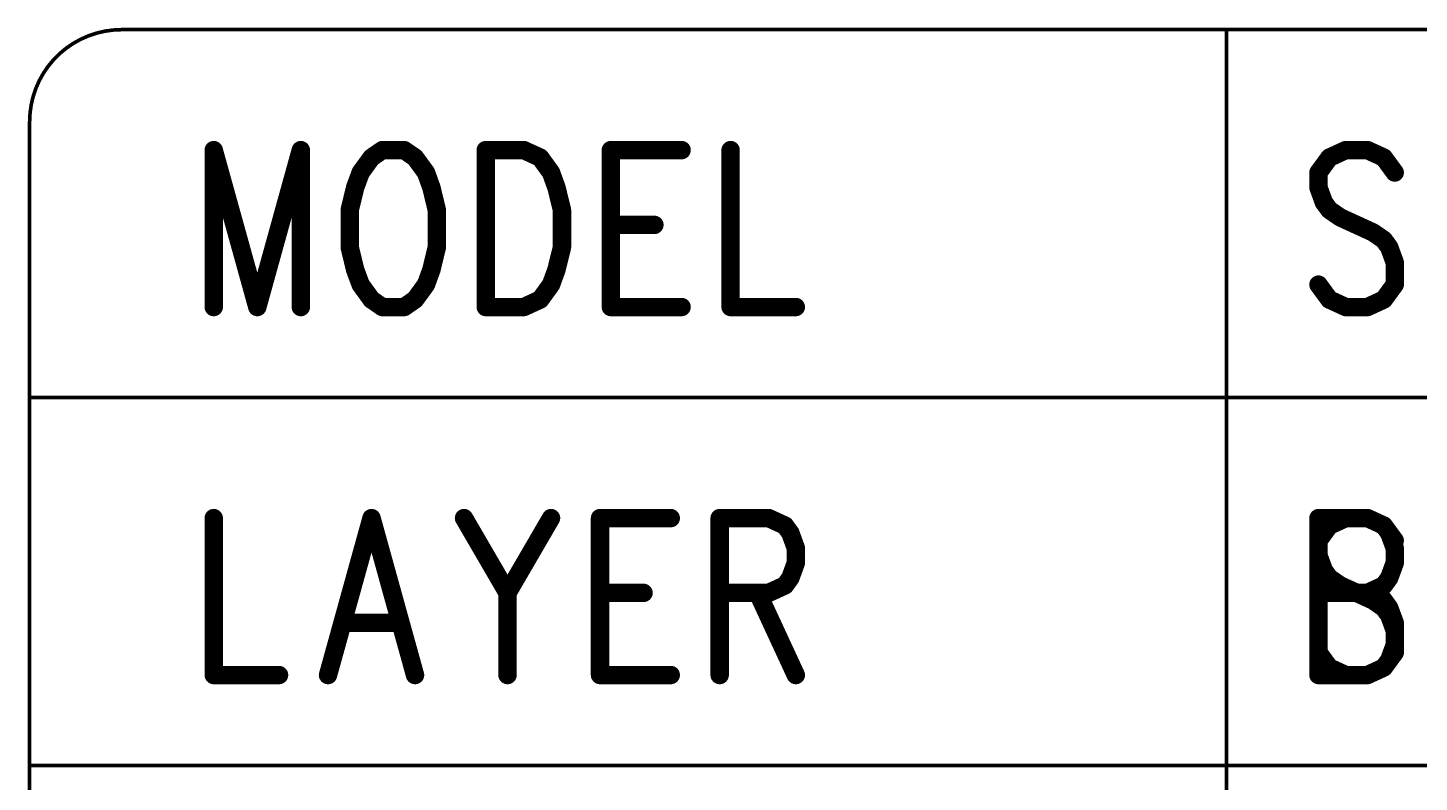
# Model space of a CAD drawing. Extents: x 100 to 128.6, y 94 to 134.1.
# Drawn here: x 99.995 to 103.773, y 95.955 to 98.005 of the extents above; entities that cross this region are included whole.
import ezdxf

# ---------------------------------------------------------------- set-up
doc = ezdxf.new("R2010")
doc.units = 0
doc.layers.get('0').update_dxf_attribs({"linetype": 'CONTINUOUS'})
doc.layers.add('MASK-BOTTOM_PHO', color=5, linetype='CONTINUOUS')
doc.layers.add('SILK-BOTTOM_PHO', color=14, linetype='CONTINUOUS')

# ---------------------------------------------------------------- blocks, each defined once
blk = doc.blocks.new('ROUND_117')
at = {"const_width": 0.02502}
blk.add_lwpolyline([(-0.01251, 0, 1), (0.01251, 0, 1)], format="xyb", close=True, dxfattribs=at)
blk = doc.blocks.new('ROUND_233')
at = {"const_width": 0.004952}
blk.add_lwpolyline([(-0.002476, 0, 1), (0.002476, 0, 1)], format="xyb", close=True, dxfattribs=at)

msp = doc.modelspace()

# ---------------------------------------------------------------- linework, layer by layer
at = {"layer": 'MASK-BOTTOM_PHO', "const_width": 0.009906}
msp.add_lwpolyline([(100.24999, 98.000058, 0.4142136), (100.000054, 97.750122)], format="xyb", dxfattribs=at)
at = {"layer": 'MASK-BOTTOM_PHO'}
for points, const_width in [([(121.249948, 98.000058), (100.24999, 98.000058)], 0.009906), ([(103.249984, 98.000058), (103.249984, 94.000066)], 0.009906), ([(100.000054, 97.750122), (100.000054, 94.250002)], 0.009906), ([(100.499926, 97.672652), (100.499926, 97.246186)], 0.050038), ([(100.499926, 97.672652), (100.61829, 97.246186)], 0.050038), ([(100.7364, 97.672652), (100.61829, 97.246186)], 0.050038), ([(100.7364, 97.672652), (100.7364, 97.246186)], 0.050038), ([(100.928424, 97.652332), (100.89896, 97.611692)], 0.050038), ([(100.957888, 97.672652), (100.928424, 97.652332)], 0.050038), ([(101.01707, 97.672652), (100.957888, 97.672652)], 0.050038), ([(101.046534, 97.652332), (101.01707, 97.672652)], 0.050038), ([(101.076252, 97.611692), (101.046534, 97.652332)], 0.050038), ([(101.238558, 97.672652), (101.238558, 97.246186)], 0.050038), ([(101.238558, 97.672652), (101.341936, 97.672652)], 0.050038), ([(101.341936, 97.672652), (101.386386, 97.652332)], 0.050038), ([(101.386386, 97.652332), (101.41585, 97.611692)], 0.050038), ([(101.57841, 97.672652), (101.57841, 97.246186)], 0.050038), ([(101.57841, 97.672652), (101.770434, 97.672652)], 0.050038), ([(101.90353, 97.672652), (101.90353, 97.246186)], 0.050038), ([(103.529638, 97.652332), (103.49992, 97.611692)], 0.050038), ([(103.573834, 97.672652), (103.529638, 97.652332)], 0.050038), ([(103.633016, 97.672652), (103.573834, 97.672652)], 0.050038), ([(103.677212, 97.652332), (103.633016, 97.672652)], 0.050038), ([(103.70693, 97.611692), (103.677212, 97.652332)], 0.050038), ([(100.89896, 97.611692), (100.883974, 97.571052)], 0.050038), ([(101.090984, 97.571052), (101.076252, 97.611692)], 0.050038), ([(101.41585, 97.611692), (101.430582, 97.571052)], 0.050038), ([(103.49992, 97.611692), (103.49992, 97.571052)], 0.050038), ([(100.883974, 97.571052), (100.869242, 97.510092)], 0.050038), ([(101.105716, 97.510092), (101.090984, 97.571052)], 0.050038), ([(101.430582, 97.571052), (101.445568, 97.510092)], 0.050038), ([(103.49992, 97.571052), (103.514652, 97.530412)], 0.050038), ([(103.514652, 97.530412), (103.529638, 97.510092)], 0.050038), ([(100.869242, 97.510092), (100.869242, 97.408492)], 0.050038), ([(101.105716, 97.408492), (101.105716, 97.510092)], 0.050038), ([(101.445568, 97.510092), (101.445568, 97.408492)], 0.050038), ([(103.529638, 97.510092), (103.559102, 97.489772)], 0.050038), ([(101.57841, 97.469452), (101.69652, 97.469452)], 0.050038), ([(103.559102, 97.489772), (103.647748, 97.449132)], 0.050038), ([(103.647748, 97.449132), (103.677212, 97.428812)], 0.050038), ([(103.677212, 97.428812), (103.691944, 97.408492)], 0.050038), ([(100.869242, 97.408492), (100.883974, 97.347532)], 0.050038), ([(101.090984, 97.347532), (101.105716, 97.408492)], 0.050038), ([(101.445568, 97.408492), (101.430582, 97.347532)], 0.050038), ([(103.691944, 97.408492), (103.70693, 97.367852)], 0.050038), ([(100.883974, 97.347532), (100.89896, 97.307146)], 0.050038), ([(101.076252, 97.307146), (101.090984, 97.347532)], 0.050038), ([(101.430582, 97.347532), (101.41585, 97.307146)], 0.050038), ([(103.70693, 97.367852), (103.70693, 97.307146)], 0.050038), ([(100.89896, 97.307146), (100.928424, 97.266506)], 0.050038), ([(101.046534, 97.266506), (101.076252, 97.307146)], 0.050038), ([(101.41585, 97.307146), (101.386386, 97.266506)], 0.050038), ([(103.529638, 97.266506), (103.49992, 97.307146)], 0.050038), ([(103.70693, 97.307146), (103.677212, 97.266506)], 0.050038), ([(100.928424, 97.266506), (100.957888, 97.246186)], 0.050038), ([(101.01707, 97.246186), (101.046534, 97.266506)], 0.050038), ([(101.386386, 97.266506), (101.341936, 97.246186)], 0.050038), ([(103.573834, 97.246186), (103.529638, 97.266506)], 0.050038), ([(103.677212, 97.266506), (103.633016, 97.246186)], 0.050038), ([(100.957888, 97.246186), (101.01707, 97.246186)], 0.050038), ([(101.341936, 97.246186), (101.238558, 97.246186)], 0.050038), ([(101.57841, 97.246186), (101.770434, 97.246186)], 0.050038), ([(101.90353, 97.246186), (102.080568, 97.246186)], 0.050038), ([(103.633016, 97.246186), (103.573834, 97.246186)], 0.050038), ([(115.750086, 97.00006), (100.000054, 97.00006)], 0.009906), ([(100.499926, 96.672654), (100.499926, 96.246188)], 0.050038), ([(100.928424, 96.672654), (100.810314, 96.246188)], 0.050038), ([(100.928424, 96.672654), (101.046534, 96.246188)], 0.050038), ([(101.17963, 96.672654), (101.29774, 96.469454)], 0.050038), ([(101.41585, 96.672654), (101.29774, 96.469454)], 0.050038), ([(101.548946, 96.672654), (101.548946, 96.246188)], 0.050038), ([(101.548946, 96.672654), (101.74097, 96.672654)], 0.050038), ([(101.873812, 96.672654), (101.873812, 96.246188)], 0.050038), ([(101.873812, 96.672654), (102.006908, 96.672654)], 0.050038), ([(102.006908, 96.672654), (102.051104, 96.652334)], 0.050038), ([(103.573834, 96.672654), (103.529638, 96.652334)], 0.050038), ([(103.633016, 96.672654), (103.573834, 96.672654)], 0.050038), ([(103.677212, 96.652334), (103.633016, 96.672654)], 0.050038), ([(102.051104, 96.652334), (102.065836, 96.632014)], 0.050038), ([(102.065836, 96.632014), (102.080568, 96.591374)], 0.050038), ([(103.529638, 96.652334), (103.49992, 96.611694)], 0.050038), ([(103.70693, 96.611694), (103.677212, 96.652334)], 0.050038), ([(102.080568, 96.591374), (102.080568, 96.550734)], 0.050038), ([(103.49992, 96.611694), (103.49992, 96.571054)], 0.050038), ([(102.080568, 96.550734), (102.065836, 96.510094)], 0.050038), ([(103.49992, 96.571054), (103.514652, 96.530414)], 0.050038), ([(102.065836, 96.510094), (102.051104, 96.489774)], 0.050038), ([(103.514652, 96.530414), (103.529638, 96.510094)], 0.050038), ([(103.529638, 96.510094), (103.559102, 96.489774)], 0.050038), ([(102.051104, 96.489774), (102.006908, 96.469454)], 0.050038), ([(103.559102, 96.489774), (103.647748, 96.449134)], 0.050038), ([(101.29774, 96.469454), (101.29774, 96.246188)], 0.050038), ([(101.548946, 96.469454), (101.667056, 96.469454)], 0.050038), ([(102.006908, 96.469454), (101.873812, 96.469454)], 0.050038), ([(101.97719, 96.469454), (102.080568, 96.246188)], 0.050038), ([(103.647748, 96.449134), (103.677212, 96.428814)], 0.050038), ([(103.677212, 96.428814), (103.691944, 96.408494)], 0.050038), ([(103.691944, 96.408494), (103.70693, 96.367854)], 0.050038), ([(100.85451, 96.388174), (101.002338, 96.388174)], 0.050038), ([(103.70693, 96.367854), (103.70693, 96.307148)], 0.050038), ([(103.529638, 96.266508), (103.49992, 96.307148)], 0.050038), ([(103.70693, 96.307148), (103.677212, 96.266508)], 0.050038), ([(100.499926, 96.246188), (100.677218, 96.246188)], 0.050038), ([(101.548946, 96.246188), (101.74097, 96.246188)], 0.050038), ([(103.573834, 96.246188), (103.529638, 96.266508)], 0.050038), ([(103.633016, 96.246188), (103.573834, 96.246188)], 0.050038), ([(103.677212, 96.266508), (103.633016, 96.246188)], 0.050038), ([(115.750086, 96.000062), (100.000054, 96.000062)], 0.009906)]:
    msp.add_lwpolyline(points, dxfattribs=dict(at, const_width=const_width))
at = {"layer": 'SILK-BOTTOM_PHO', "const_width": 0.009906}
msp.add_lwpolyline([(100.24999, 98.000058, 0.4142136), (100.000054, 97.750122)], format="xyb", dxfattribs=at)
at = {"layer": 'SILK-BOTTOM_PHO'}
for points, const_width in [([(121.249948, 98.000058), (100.24999, 98.000058)], 0.009906), ([(103.249984, 98.000058), (103.249984, 94.000066)], 0.009906), ([(100.000054, 97.750122), (100.000054, 94.250002)], 0.009906), ([(100.499926, 97.672652), (100.499926, 97.246186)], 0.050038), ([(100.499926, 97.672652), (100.61829, 97.246186)], 0.050038), ([(100.7364, 97.672652), (100.61829, 97.246186)], 0.050038), ([(100.7364, 97.672652), (100.7364, 97.246186)], 0.050038), ([(100.928424, 97.652332), (100.89896, 97.611692)], 0.050038), ([(100.957888, 97.672652), (100.928424, 97.652332)], 0.050038), ([(101.01707, 97.672652), (100.957888, 97.672652)], 0.050038), ([(101.046534, 97.652332), (101.01707, 97.672652)], 0.050038), ([(101.076252, 97.611692), (101.046534, 97.652332)], 0.050038), ([(101.238558, 97.672652), (101.238558, 97.246186)], 0.050038), ([(101.238558, 97.672652), (101.341936, 97.672652)], 0.050038), ([(101.341936, 97.672652), (101.386386, 97.652332)], 0.050038), ([(101.386386, 97.652332), (101.41585, 97.611692)], 0.050038), ([(101.57841, 97.672652), (101.57841, 97.246186)], 0.050038), ([(101.57841, 97.672652), (101.770434, 97.672652)], 0.050038), ([(101.90353, 97.672652), (101.90353, 97.246186)], 0.050038), ([(103.529638, 97.652332), (103.49992, 97.611692)], 0.050038), ([(103.573834, 97.672652), (103.529638, 97.652332)], 0.050038), ([(103.633016, 97.672652), (103.573834, 97.672652)], 0.050038), ([(103.677212, 97.652332), (103.633016, 97.672652)], 0.050038), ([(103.70693, 97.611692), (103.677212, 97.652332)], 0.050038), ([(100.89896, 97.611692), (100.883974, 97.571052)], 0.050038), ([(101.090984, 97.571052), (101.076252, 97.611692)], 0.050038), ([(101.41585, 97.611692), (101.430582, 97.571052)], 0.050038), ([(103.49992, 97.611692), (103.49992, 97.571052)], 0.050038), ([(100.883974, 97.571052), (100.869242, 97.510092)], 0.050038), ([(101.105716, 97.510092), (101.090984, 97.571052)], 0.050038), ([(101.430582, 97.571052), (101.445568, 97.510092)], 0.050038), ([(103.49992, 97.571052), (103.514652, 97.530412)], 0.050038), ([(103.514652, 97.530412), (103.529638, 97.510092)], 0.050038), ([(100.869242, 97.510092), (100.869242, 97.408492)], 0.050038), ([(101.105716, 97.408492), (101.105716, 97.510092)], 0.050038), ([(101.445568, 97.510092), (101.445568, 97.408492)], 0.050038), ([(103.529638, 97.510092), (103.559102, 97.489772)], 0.050038), ([(101.57841, 97.469452), (101.69652, 97.469452)], 0.050038), ([(103.559102, 97.489772), (103.647748, 97.449132)], 0.050038), ([(103.647748, 97.449132), (103.677212, 97.428812)], 0.050038), ([(103.677212, 97.428812), (103.691944, 97.408492)], 0.050038), ([(100.869242, 97.408492), (100.883974, 97.347532)], 0.050038), ([(101.090984, 97.347532), (101.105716, 97.408492)], 0.050038), ([(101.445568, 97.408492), (101.430582, 97.347532)], 0.050038), ([(103.691944, 97.408492), (103.70693, 97.367852)], 0.050038), ([(100.883974, 97.347532), (100.89896, 97.307146)], 0.050038), ([(101.076252, 97.307146), (101.090984, 97.347532)], 0.050038), ([(101.430582, 97.347532), (101.41585, 97.307146)], 0.050038), ([(103.70693, 97.367852), (103.70693, 97.307146)], 0.050038), ([(100.89896, 97.307146), (100.928424, 97.266506)], 0.050038), ([(101.046534, 97.266506), (101.076252, 97.307146)], 0.050038), ([(101.41585, 97.307146), (101.386386, 97.266506)], 0.050038), ([(103.529638, 97.266506), (103.49992, 97.307146)], 0.050038), ([(103.70693, 97.307146), (103.677212, 97.266506)], 0.050038), ([(100.928424, 97.266506), (100.957888, 97.246186)], 0.050038), ([(101.01707, 97.246186), (101.046534, 97.266506)], 0.050038), ([(101.386386, 97.266506), (101.341936, 97.246186)], 0.050038), ([(103.573834, 97.246186), (103.529638, 97.266506)], 0.050038), ([(103.677212, 97.266506), (103.633016, 97.246186)], 0.050038), ([(100.957888, 97.246186), (101.01707, 97.246186)], 0.050038), ([(101.341936, 97.246186), (101.238558, 97.246186)], 0.050038), ([(101.57841, 97.246186), (101.770434, 97.246186)], 0.050038), ([(101.90353, 97.246186), (102.080568, 97.246186)], 0.050038), ([(103.633016, 97.246186), (103.573834, 97.246186)], 0.050038), ([(115.750086, 97.00006), (100.000054, 97.00006)], 0.009906), ([(100.499926, 96.672654), (100.499926, 96.246188)], 0.050038), ([(100.928424, 96.672654), (100.810314, 96.246188)], 0.050038), ([(100.928424, 96.672654), (101.046534, 96.246188)], 0.050038), ([(101.17963, 96.672654), (101.29774, 96.469454)], 0.050038), ([(101.41585, 96.672654), (101.29774, 96.469454)], 0.050038), ([(101.548946, 96.672654), (101.548946, 96.246188)], 0.050038), ([(101.548946, 96.672654), (101.74097, 96.672654)], 0.050038), ([(101.873812, 96.672654), (101.873812, 96.246188)], 0.050038), ([(101.873812, 96.672654), (102.006908, 96.672654)], 0.050038), ([(102.006908, 96.672654), (102.051104, 96.652334)], 0.050038), ([(103.49992, 96.672654), (103.49992, 96.246188)], 0.050038), ([(103.49992, 96.672654), (103.633016, 96.672654)], 0.050038), ([(103.633016, 96.672654), (103.677212, 96.652334)], 0.050038), ([(102.051104, 96.652334), (102.065836, 96.632014)], 0.050038), ([(102.065836, 96.632014), (102.080568, 96.591374)], 0.050038), ([(103.677212, 96.652334), (103.691944, 96.632014)], 0.050038), ([(103.691944, 96.632014), (103.70693, 96.591374)], 0.050038), ([(102.080568, 96.591374), (102.080568, 96.550734)], 0.050038), ([(103.70693, 96.591374), (103.70693, 96.550734)], 0.050038), ([(102.080568, 96.550734), (102.065836, 96.510094)], 0.050038), ([(103.70693, 96.550734), (103.691944, 96.510094)], 0.050038), ([(102.065836, 96.510094), (102.051104, 96.489774)], 0.050038), ([(103.691944, 96.510094), (103.677212, 96.489774)], 0.050038), ([(102.051104, 96.489774), (102.006908, 96.469454)], 0.050038), ([(103.677212, 96.489774), (103.633016, 96.469454)], 0.050038), ([(101.29774, 96.469454), (101.29774, 96.246188)], 0.050038), ([(101.548946, 96.469454), (101.667056, 96.469454)], 0.050038), ([(102.006908, 96.469454), (101.873812, 96.469454)], 0.050038), ([(101.97719, 96.469454), (102.080568, 96.246188)], 0.050038), ([(103.49992, 96.469454), (103.633016, 96.469454)], 0.050038), ([(103.633016, 96.469454), (103.677212, 96.449134)], 0.050038), ([(103.677212, 96.449134), (103.691944, 96.428814)], 0.050038), ([(103.691944, 96.428814), (103.70693, 96.388174)], 0.050038), ([(100.85451, 96.388174), (101.002338, 96.388174)], 0.050038), ([(103.70693, 96.388174), (103.70693, 96.327468)], 0.050038), ([(103.70693, 96.327468), (103.691944, 96.286828)], 0.050038), ([(103.691944, 96.286828), (103.677212, 96.266508)], 0.050038), ([(100.499926, 96.246188), (100.677218, 96.246188)], 0.050038), ([(101.548946, 96.246188), (101.74097, 96.246188)], 0.050038), ([(103.633016, 96.246188), (103.49992, 96.246188)], 0.050038), ([(103.677212, 96.266508), (103.633016, 96.246188)], 0.050038), ([(115.750086, 96.000062), (100.000054, 96.000062)], 0.009906)]:
    msp.add_lwpolyline(points, dxfattribs=dict(at, const_width=const_width))

# ---------------------------------------------------------------- block references
at = {"layer": 'MASK-BOTTOM_PHO'}
for name, p in [('ROUND_233', (100.24999, 98.000058)), ('ROUND_233', (100.24999, 98.000058)), ('ROUND_233', (103.249984, 98.000058)), ('ROUND_233', (100.000054, 97.750122)), ('ROUND_233', (100.000054, 97.750122)), ('ROUND_117', (100.499926, 97.672652)), ('ROUND_117', (100.499926, 97.672652)), ('ROUND_117', (100.7364, 97.672652)), ('ROUND_117', (100.7364, 97.672652)), ('ROUND_117', (100.928424, 97.652332)), ('ROUND_117', (100.957888, 97.672652)), ('ROUND_117', (100.957888, 97.672652)), ('ROUND_117', (101.01707, 97.672652)), ('ROUND_117', (101.046534, 97.652332)), ('ROUND_117', (101.238558, 97.672652)), ('ROUND_117', (101.238558, 97.672652)), ('ROUND_117', (101.341936, 97.672652)), ('ROUND_117', (101.386386, 97.652332)), ('ROUND_117', (101.57841, 97.672652)), ('ROUND_117', (101.57841, 97.672652)), ('ROUND_117', (101.770434, 97.672652)), ('ROUND_117', (101.90353, 97.672652)), ('ROUND_117', (103.529638, 97.652332)), ('ROUND_117', (103.573834, 97.672652)), ('ROUND_117', (103.633016, 97.672652)), ('ROUND_117', (103.677212, 97.652332)), ('ROUND_117', (100.89896, 97.611692)), ('ROUND_117', (101.076252, 97.611692)), ('ROUND_117', (101.41585, 97.611692)), ('ROUND_117', (103.49992, 97.611692)), ('ROUND_117', (103.70693, 97.611692)), ('ROUND_117', (100.883974, 97.571052)), ('ROUND_117', (101.090984, 97.571052)), ('ROUND_117', (101.430582, 97.571052)), ('ROUND_117', (103.49992, 97.571052)), ('ROUND_117', (103.514652, 97.530412)), ('ROUND_117', (100.869242, 97.510092)), ('ROUND_117', (101.105716, 97.510092)), ('ROUND_117', (101.445568, 97.510092)), ('ROUND_117', (103.529638, 97.510092)), ('ROUND_117', (101.57841, 97.469452)), ('ROUND_117', (101.69652, 97.469452)), ('ROUND_117', (103.559102, 97.489772)), ('ROUND_117', (103.647748, 97.449132)), ('ROUND_117', (103.677212, 97.428812)), ('ROUND_117', (100.869242, 97.408492)), ('ROUND_117', (101.105716, 97.408492)), ('ROUND_117', (101.445568, 97.408492)), ('ROUND_117', (103.691944, 97.408492)), ('ROUND_117', (100.883974, 97.347532)), ('ROUND_117', (101.090984, 97.347532)), ('ROUND_117', (101.430582, 97.347532)), ('ROUND_117', (103.70693, 97.367852)), ('ROUND_117', (100.89896, 97.307146)), ('ROUND_117', (101.076252, 97.307146)), ('ROUND_117', (101.41585, 97.307146)), ('ROUND_117', (103.49992, 97.307146)), ('ROUND_117', (103.70693, 97.307146)), ('ROUND_117', (100.928424, 97.266506)), ('ROUND_117', (101.046534, 97.266506)), ('ROUND_117', (101.386386, 97.266506)), ('ROUND_117', (103.529638, 97.266506)), ('ROUND_117', (103.677212, 97.266506)), ('ROUND_117', (100.499926, 97.246186)), ('ROUND_117', (100.61829, 97.246186)), ('ROUND_117', (100.61829, 97.246186)), ('ROUND_117', (100.7364, 97.246186)), ('ROUND_117', (100.957888, 97.246186)), ('ROUND_117', (101.01707, 97.246186)), ('ROUND_117', (101.238558, 97.246186)), ('ROUND_117', (101.238558, 97.246186)), ('ROUND_117', (101.341936, 97.246186)), ('ROUND_117', (101.57841, 97.246186)), ('ROUND_117', (101.57841, 97.246186)), ('ROUND_117', (101.770434, 97.246186)), ('ROUND_117', (101.90353, 97.246186)), ('ROUND_117', (102.080568, 97.246186)), ('ROUND_117', (103.573834, 97.246186)), ('ROUND_117', (103.633016, 97.246186)), ('ROUND_233', (100.000054, 97.00006)), ('ROUND_117', (100.499926, 96.672654)), ('ROUND_117', (100.928424, 96.672654)), ('ROUND_117', (100.928424, 96.672654)), ('ROUND_117', (101.17963, 96.672654)), ('ROUND_117', (101.41585, 96.672654)), ('ROUND_117', (101.548946, 96.672654)), ('ROUND_117', (101.548946, 96.672654)), ('ROUND_117', (101.74097, 96.672654)), ('ROUND_117', (101.873812, 96.672654)), ('ROUND_117', (101.873812, 96.672654)), ('ROUND_117', (102.006908, 96.672654)), ('ROUND_117', (103.573834, 96.672654)), ('ROUND_117', (103.633016, 96.672654)), ('ROUND_117', (102.051104, 96.652334)), ('ROUND_117', (102.065836, 96.632014)), ('ROUND_117', (103.529638, 96.652334)), ('ROUND_117', (103.677212, 96.652334)), ('ROUND_117', (102.080568, 96.591374)), ('ROUND_117', (103.49992, 96.611694)), ('ROUND_117', (103.70693, 96.611694)), ('ROUND_117', (102.080568, 96.550734)), ('ROUND_117', (103.49992, 96.571054)), ('ROUND_117', (102.065836, 96.510094)), ('ROUND_117', (103.514652, 96.530414)), ('ROUND_117', (103.529638, 96.510094)), ('ROUND_117', (102.051104, 96.489774)), ('ROUND_117', (103.559102, 96.489774)), ('ROUND_117', (101.29774, 96.469454)), ('ROUND_117', (101.29774, 96.469454)), ('ROUND_117', (101.548946, 96.469454)), ('ROUND_117', (101.667056, 96.469454)), ('ROUND_117', (101.873812, 96.469454)), ('ROUND_117', (101.97719, 96.469454)), ('ROUND_117', (102.006908, 96.469454)), ('ROUND_117', (103.647748, 96.449134)), ('ROUND_117', (103.677212, 96.428814)), ('ROUND_117', (103.691944, 96.408494)), ('ROUND_117', (100.85451, 96.388174)), ('ROUND_117', (101.002338, 96.388174)), ('ROUND_117', (103.70693, 96.367854)), ('ROUND_117', (103.49992, 96.307148)), ('ROUND_117', (103.70693, 96.307148)), ('ROUND_117', (100.499926, 96.246188)), ('ROUND_117', (100.677218, 96.246188)), ('ROUND_117', (100.810314, 96.246188)), ('ROUND_117', (101.046534, 96.246188)), ('ROUND_117', (101.29774, 96.246188)), ('ROUND_117', (101.548946, 96.246188)), ('ROUND_117', (101.548946, 96.246188)), ('ROUND_117', (101.74097, 96.246188)), ('ROUND_117', (101.873812, 96.246188)), ('ROUND_117', (102.080568, 96.246188)), ('ROUND_117', (103.529638, 96.266508)), ('ROUND_117', (103.573834, 96.246188)), ('ROUND_117', (103.633016, 96.246188)), ('ROUND_117', (103.677212, 96.266508)), ('ROUND_233', (100.000054, 96.000062))]:
    msp.add_blockref(name, p, dxfattribs=at)
at = {"layer": 'SILK-BOTTOM_PHO'}
for name, p in [('ROUND_233', (100.24999, 98.000058)), ('ROUND_233', (100.24999, 98.000058)), ('ROUND_233', (103.249984, 98.000058)), ('ROUND_233', (100.000054, 97.750122)), ('ROUND_233', (100.000054, 97.750122)), ('ROUND_117', (100.499926, 97.672652)), ('ROUND_117', (100.499926, 97.672652)), ('ROUND_117', (100.7364, 97.672652)), ('ROUND_117', (100.7364, 97.672652)), ('ROUND_117', (100.928424, 97.652332)), ('ROUND_117', (100.957888, 97.672652)), ('ROUND_117', (100.957888, 97.672652)), ('ROUND_117', (101.01707, 97.672652)), ('ROUND_117', (101.046534, 97.652332)), ('ROUND_117', (101.238558, 97.672652)), ('ROUND_117', (101.238558, 97.672652)), ('ROUND_117', (101.341936, 97.672652)), ('ROUND_117', (101.386386, 97.652332)), ('ROUND_117', (101.57841, 97.672652)), ('ROUND_117', (101.57841, 97.672652)), ('ROUND_117', (101.770434, 97.672652)), ('ROUND_117', (101.90353, 97.672652)), ('ROUND_117', (103.529638, 97.652332)), ('ROUND_117', (103.573834, 97.672652)), ('ROUND_117', (103.633016, 97.672652)), ('ROUND_117', (103.677212, 97.652332)), ('ROUND_117', (100.89896, 97.611692)), ('ROUND_117', (101.076252, 97.611692)), ('ROUND_117', (101.41585, 97.611692)), ('ROUND_117', (103.49992, 97.611692)), ('ROUND_117', (103.70693, 97.611692)), ('ROUND_117', (100.883974, 97.571052)), ('ROUND_117', (101.090984, 97.571052)), ('ROUND_117', (101.430582, 97.571052)), ('ROUND_117', (103.49992, 97.571052)), ('ROUND_117', (103.514652, 97.530412)), ('ROUND_117', (100.869242, 97.510092)), ('ROUND_117', (101.105716, 97.510092)), ('ROUND_117', (101.445568, 97.510092)), ('ROUND_117', (103.529638, 97.510092)), ('ROUND_117', (101.57841, 97.469452)), ('ROUND_117', (101.69652, 97.469452)), ('ROUND_117', (103.559102, 97.489772)), ('ROUND_117', (103.647748, 97.449132)), ('ROUND_117', (103.677212, 97.428812)), ('ROUND_117', (100.869242, 97.408492)), ('ROUND_117', (101.105716, 97.408492)), ('ROUND_117', (101.445568, 97.408492)), ('ROUND_117', (103.691944, 97.408492)), ('ROUND_117', (100.883974, 97.347532)), ('ROUND_117', (101.090984, 97.347532)), ('ROUND_117', (101.430582, 97.347532)), ('ROUND_117', (103.70693, 97.367852)), ('ROUND_117', (100.89896, 97.307146)), ('ROUND_117', (101.076252, 97.307146)), ('ROUND_117', (101.41585, 97.307146)), ('ROUND_117', (103.49992, 97.307146)), ('ROUND_117', (103.70693, 97.307146)), ('ROUND_117', (100.928424, 97.266506)), ('ROUND_117', (101.046534, 97.266506)), ('ROUND_117', (101.386386, 97.266506)), ('ROUND_117', (103.529638, 97.266506)), ('ROUND_117', (103.677212, 97.266506)), ('ROUND_117', (100.499926, 97.246186)), ('ROUND_117', (100.61829, 97.246186)), ('ROUND_117', (100.61829, 97.246186)), ('ROUND_117', (100.7364, 97.246186)), ('ROUND_117', (100.957888, 97.246186)), ('ROUND_117', (101.01707, 97.246186)), ('ROUND_117', (101.238558, 97.246186)), ('ROUND_117', (101.238558, 97.246186)), ('ROUND_117', (101.341936, 97.246186)), ('ROUND_117', (101.57841, 97.246186)), ('ROUND_117', (101.57841, 97.246186)), ('ROUND_117', (101.770434, 97.246186)), ('ROUND_117', (101.90353, 97.246186)), ('ROUND_117', (102.080568, 97.246186)), ('ROUND_117', (103.573834, 97.246186)), ('ROUND_117', (103.633016, 97.246186)), ('ROUND_233', (100.000054, 97.00006)), ('ROUND_117', (100.499926, 96.672654)), ('ROUND_117', (100.928424, 96.672654)), ('ROUND_117', (100.928424, 96.672654)), ('ROUND_117', (101.17963, 96.672654)), ('ROUND_117', (101.41585, 96.672654)), ('ROUND_117', (101.548946, 96.672654)), ('ROUND_117', (101.548946, 96.672654)), ('ROUND_117', (101.74097, 96.672654)), ('ROUND_117', (101.873812, 96.672654)), ('ROUND_117', (101.873812, 96.672654)), ('ROUND_117', (102.006908, 96.672654)), ('ROUND_117', (103.49992, 96.672654)), ('ROUND_117', (103.49992, 96.672654)), ('ROUND_117', (103.633016, 96.672654)), ('ROUND_117', (102.051104, 96.652334)), ('ROUND_117', (102.065836, 96.632014)), ('ROUND_117', (103.677212, 96.652334)), ('ROUND_117', (103.691944, 96.632014)), ('ROUND_117', (102.080568, 96.591374)), ('ROUND_117', (103.70693, 96.591374)), ('ROUND_117', (102.080568, 96.550734)), ('ROUND_117', (103.70693, 96.550734)), ('ROUND_117', (102.065836, 96.510094)), ('ROUND_117', (103.691944, 96.510094)), ('ROUND_117', (102.051104, 96.489774)), ('ROUND_117', (103.677212, 96.489774)), ('ROUND_117', (101.29774, 96.469454)), ('ROUND_117', (101.29774, 96.469454)), ('ROUND_117', (101.548946, 96.469454)), ('ROUND_117', (101.667056, 96.469454)), ('ROUND_117', (101.873812, 96.469454)), ('ROUND_117', (101.97719, 96.469454)), ('ROUND_117', (102.006908, 96.469454)), ('ROUND_117', (103.49992, 96.469454)), ('ROUND_117', (103.633016, 96.469454)), ('ROUND_117', (103.633016, 96.469454)), ('ROUND_117', (103.677212, 96.449134)), ('ROUND_117', (103.691944, 96.428814)), ('ROUND_117', (100.85451, 96.388174)), ('ROUND_117', (101.002338, 96.388174)), ('ROUND_117', (103.70693, 96.388174)), ('ROUND_117', (103.70693, 96.327468)), ('ROUND_117', (103.691944, 96.286828)), ('ROUND_117', (100.499926, 96.246188)), ('ROUND_117', (100.677218, 96.246188)), ('ROUND_117', (100.810314, 96.246188)), ('ROUND_117', (101.046534, 96.246188)), ('ROUND_117', (101.29774, 96.246188)), ('ROUND_117', (101.548946, 96.246188)), ('ROUND_117', (101.548946, 96.246188)), ('ROUND_117', (101.74097, 96.246188)), ('ROUND_117', (101.873812, 96.246188)), ('ROUND_117', (102.080568, 96.246188)), ('ROUND_117', (103.49992, 96.246188)), ('ROUND_117', (103.49992, 96.246188)), ('ROUND_117', (103.633016, 96.246188)), ('ROUND_117', (103.677212, 96.266508)), ('ROUND_233', (100.000054, 96.000062))]:
    msp.add_blockref(name, p, dxfattribs=at)

doc.saveas('drawing.dxf')
